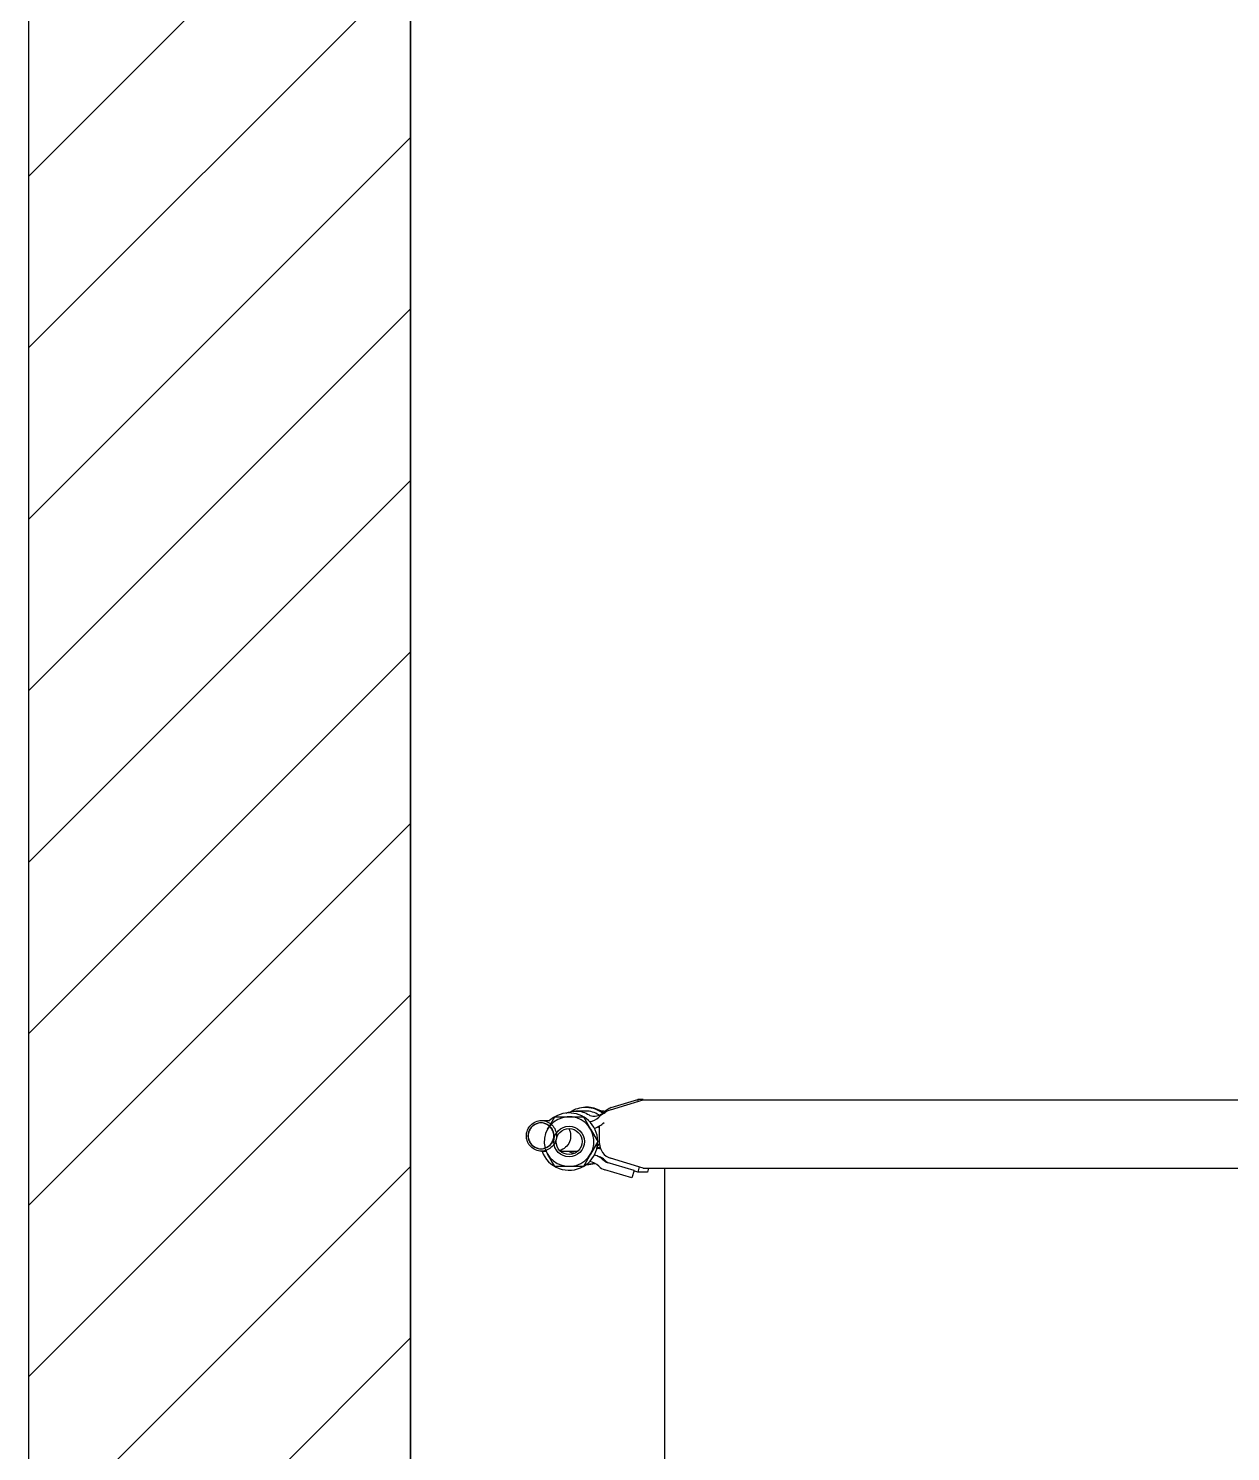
# Model space of a CAD drawing. Header units: millimetres. Extents: x 14017 to 18361, y 6223 to 10695.
# Drawn here: x 17336.2 to 17650.9, y 8934.2 to 9306.8 of the extents above; entities that cross this region are included whole.
import ezdxf

# ---------------------------------------------------------------- set-up
doc = ezdxf.new("R2010")
doc.units = ezdxf.units.MM
doc.header["$LTSCALE"] = 384.175
doc.layers.get('0').update_dxf_attribs({"linetype": 'CONTINUOUS'})

msp = doc.modelspace()

# ---------------------------------------------------------------- hatches: boundary and pattern name
h = msp.add_hatch()
h.set_pattern_fill('ANSI31', color=256, scale=10)
h.set_pattern_definition([(45, (12648.91, 6152.246), (-22.45064, 22.45064), [])])
h.paths.add_polyline_path([(17336.23173, 10190.93502), (17336.23173, 10445.00949), (17436.23173, 10445.00949), (17436.23173, 10240.93502), (17436.23173, 10190.93502)])
h.paths.add_polyline_path([(17436.23173, 10079.29268), (17336.23173, 10079.29268), (17336.23173, 9970.93502), (17436.23173, 9970.93502)])
h.paths.add_polyline_path([(17436.23173, 10079.29268), (17336.23173, 10079.29268), (17336.23173, 9970.93502), (17336.23173, 8001.69523), (17436.23173, 8001.69523), (17436.23173, 9882.93502), (17436.23173, 9920.93502), (17436.23173, 9970.93502)])

# ---------------------------------------------------------------- linework, layer by layer
for p, q in [((17336.23173, 10445.00949), (17336.23173, 8001.69523)), ((17436.23173, 8001.69523), (17436.23173, 10445.00949)), ((17436.23173, 9882.93502), (17436.23173, 8001.69523)), ((17502.73427, 8982.47724), (17502.73427, 8939.93277))]:
    msp.add_line(p, q)
at = {"linetype": 'Continuous'}
for p, q in [((17482.06628, 9024.33501), (17482.37909, 9024.335)), ((17488.56479, 9023.68032), (17497.14953, 9026.30494)), ((17488.79608, 9024.23201), (17495.71324, 9026.33932)), ((17495.84155, 9025.90505), (17495.71324, 9026.33932)), ((17497.14953, 9026.33931), (17495.71324, 9026.33932)), ((17497.14953, 9026.30494), (18148.31901, 9026.30494)), ((17470.49213, 9020.83509), (17472.65766, 9020.83507)), ((17472.57271, 9019.39457), (17473.98998, 9021.84069)), ((17473.98998, 9021.84069), (17481.49552, 9021.82934)), ((17482.06627, 9023.33501), (17479.53943, 9023.33502)), ((17481.49552, 9021.82934), (17483.36692, 9018.57651)), ((17483.95198, 9022.00832), (17484.12953, 9022.00461)), ((17486.89489, 9023.335), (17486.07472, 9023.335)), ((17472.1086, 9018.59353), (17472.57271, 9019.39457)), ((17483.36692, 9018.57651), (17485.23847, 9015.32368)), ((17485.73427, 9014.81495), (17485.73427, 9019.45445)), ((17470.49212, 9012.83509), (17471.67215, 9012.83508)), ((17475.42868, 9012.83505), (17480.03632, 9012.83502)), ((17485.23847, 9015.32368), (17483.3571, 9012.07652)), ((17485.91995, 9013.66543), (17485.04074, 9013.66543)), ((17473.97033, 9008.8407), (17472.09878, 9012.09354)), ((17483.3571, 9012.07652), (17481.47587, 9008.82936)), ((17482.2244, 9009.33501), (17482.37899, 9009.335)), ((17494.73243, 9007.74637), (17487.70838, 9009.85368)), ((17497.14953, 9008.36511), (17488.56479, 9010.98973)), ((17481.47587, 9008.82936), (17473.97033, 9008.8407)), ((17494.15771, 9005.83073), (17487.13366, 9007.93804)), ((17494.73243, 9007.74637), (17494.15771, 9005.83073)), ((17495.71324, 9007.33073), (17494.70031, 9007.63932)), ((17496.11252, 9008.68215), (17495.71324, 9007.33073)), ((17498.24008, 9007.33071), (17495.71324, 9007.33073)), ((17497.14953, 9008.36511), (18148.31901, 9008.36511)), ((17498.54569, 9008.36511), (17498.24008, 9007.33071)), ((17502.73427, 9008.36511), (17502.73427, 8982.47724)), ((17502.73427, 8941.3381), (17502.73427, 8915.93502))]:
    msp.add_line(p, q, dxfattribs=at)
for radius in [4, 3.4]:
    msp.add_circle((17477.73285, 9015.33502), radius, dxfattribs=at)
for centre, radius, start, end in [((17482.06612, 9017.06749), 7.26752, 87.5388111, 89.961111), ((17489.94918, 9020.46511), 3.93944, 107.0200952, 125.470028), ((17477.73285, 9015.33502), 6.5, 197.0260666, 195.1501186), ((17477.73371, 9015.33502), 7.5, 120.0383772, 132.7043365), ((17477.73371, 9015.33502), 7.5, 300.0148233, 119.8235551), ((17482.39608, 9024.93461), 4.43, 278.9428517, 314.2941479), ((17482.39608, 9024.93461), 6.43, 287.7914114, 314.2941479), ((17488.28311, 9018.90072), 4, 106.6999999, 134.2941479), ((17486.56576, 9023.96551), 1.95997, 237.1372072, 239.9969309), ((17482.35113, 9016.98332), 7.35714, 59.6152508, 59.8467667), ((17482.33903, 9016.96413), 7.37981, 53.4728455, 59.6095758), ((17385.17603, 8959.60773), 120.03287, 31.953824, 32.0673051), ((17489.73427, 9019.8551), 4, 106.9999999, 134.7109531), ((17489.96505, 9020.44944), 3.96142, 125.5254398, 134.7294511), ((17470.38944, 9016.92267), 3.31242, 90.0274532, 103.0594115), ((17470.38628, 9016.92275), 3.31233, 76.9684241, 89.972707), ((17481.98137, 9016.84992), 4.21817, 27.1027983, 35.0538875), ((17470.38943, 9016.74742), 3.31233, 256.9684241, 269.972707), ((17470.38626, 9016.74751), 3.31242, 270.0274532, 283.0594115), ((17477.73371, 9015.33502), 7.5, 199.5017795, 299.8235222), ((17484.12568, 9007.40323), 6.26265, 72.1143462, 81.7101019), ((17481.98042, 9016.82213), 4.21995, 317.7101294, 332.8909952), ((17489.73427, 9014.81495), 4, 180, 253.0000001), ((17482.37293, 9016.65489), 7.31989, 270.0472097, 286.5634324), ((17482.39608, 9005.73544), 4.43, 45.7058521, 80.8519163), ((17482.39608, 9005.73544), 6.43, 45.7058521, 72.1703556), ((17486.56606, 9009.70401), 1.96054, 120.0019906, 122.484714), ((17482.01505, 9016.72124), 7.3988, 306.2524635, 308.0431913), ((17482.33152, 9016.71627), 7.39263, 304.6291279, 306.5266661), ((17488.28311, 9011.76933), 2, 225.7058521, 253.3000001), ((17385.17905, 9074.06066), 120.02945, 327.9325709, 328.0460802), ((17489.96492, 9013.22258), 3.96272, 225.2919132, 241.8168514), ((17488.28311, 9011.76933), 4, 225.7058521, 253.3000001)]:
    msp.add_arc(centre, radius, start, end, dxfattribs=at)
for points, knots in [([(17478.09842, 9023.16084), (17478.68422, 9023.53973), (17479.96929, 9024.13269), (17481.37029, 9024.33501), (17482.06631, 9024.33501)], [0, 0, 0, 0, 0.500582603, 1, 1, 1, 1]), ([(17482.3782, 9024.3283), (17483.1312, 9024.29595), (17484.63854, 9023.99328), (17485.97919, 9023.24157), (17486.57453, 9022.77573)], [0, 0, 0, 0, 0.499259034, 1, 1, 1, 1]), ([(17486.04673, 9023.34493), (17485.49461, 9023.66566), (17484.3024, 9024.16448), (17483.02112, 9024.33458), (17482.38386, 9024.335)], [0, 0, 0, 0, 0.500492787, 1, 1, 1, 1]), ([(17470.49212, 9012.83509), (17469.97949, 9012.83509), (17468.9406, 9013.04448), (17467.63123, 9013.93652), (17466.75691, 9015.26777), (17466.45085, 9016.83509), (17466.75692, 9018.40241), (17467.63124, 9019.73367), (17468.9406, 9020.6257), (17469.97949, 9020.83509), (17470.49213, 9020.83509)], [0, 0, 0, 0, 0.124114877, 0.248748622, 0.374116319, 0.499999969, 0.625883628, 0.751251347, 0.875885114, 1, 1, 1, 1]), ([(17470.49213, 9020.83509), (17471.00476, 9020.83509), (17472.04365, 9020.62569), (17473.35302, 9019.73366), (17474.22733, 9018.40241), (17474.5334, 9016.83509), (17474.22733, 9015.26776), (17473.35301, 9013.93651), (17472.04364, 9013.04448), (17471.00475, 9012.83509), (17470.49212, 9012.83509)], [0, 0, 0, 0, 0.124114877, 0.248748622, 0.374116319, 0.499999969, 0.625883628, 0.751251347, 0.875885114, 1, 1, 1, 1]), ([(17476.99817, 9022.80085), (17477.19785, 9022.88856), (17478.01093, 9023.19724), (17478.88844, 9023.33503), (17479.53943, 9023.33502)], [0, 0, 0, 0, 0.250940134, 1, 1, 1, 1]), ([(17479.53943, 9023.33502), (17480.14209, 9023.33502), (17481.35514, 9023.15998), (17482.468, 9022.647), (17482.97539, 9022.31921)], [0, 0, 0, 0, 0.499417158, 1, 1, 1, 1]), ([(17485.50223, 9022.31919), (17484.99488, 9022.64695), (17483.88214, 9023.15992), (17482.6692, 9023.33495), (17482.0666, 9023.335)], [0, 0, 0, 0, 0.500586104, 1, 1, 1, 1]), ([(17482.97539, 9022.31921), (17483.04805, 9022.27226), (17483.34881, 9022.1046), (17483.69481, 9022.01902), (17483.95198, 9022.00832)], [0, 0, 0, 0, 0.251561221, 1, 1, 1, 1]), ([(17484.12953, 9022.00462), (17484.68865, 9022.00453), (17485.82023, 9022.22772), (17486.77838, 9022.86868), (17487.17717, 9023.26378)], [0, 0, 0, 0, 0.498998549, 1, 1, 1, 1]), ([(17469.64253, 9013.52039), (17469.27755, 9013.60497), (17468.56941, 9013.90399), (17467.44106, 9014.92493), (17466.77293, 9016.83418), (17467.44013, 9018.74377), (17468.56799, 9019.76528), (17469.276, 9020.06466), (17469.64096, 9020.14942)], [0, 0, 0, 0, 0.125029964, 0.250635059, 0.499996006, 0.749356811, 0.874965638, 1, 1, 1, 1]), ([(17470.38786, 9020.23509), (17469.95211, 9020.23509), (17469.06905, 9020.05711), (17467.95611, 9019.29886), (17467.21293, 9018.16732), (17466.95274, 9016.83509), (17467.21292, 9015.50287), (17467.9561, 9014.37132), (17469.06905, 9013.61308), (17469.9521, 9013.43509), (17470.38785, 9013.43509)], [0, 0, 0, 0, 0.12411685, 0.248748527, 0.37411579, 0.500000031, 0.625884263, 0.751251504, 0.87588316, 1, 1, 1, 1]), ([(17470.38785, 9013.43509), (17470.82359, 9013.43509), (17471.70665, 9013.61307), (17472.8196, 9014.37132), (17473.56278, 9015.50286), (17473.82296, 9016.83509), (17473.56278, 9018.16731), (17472.8196, 9019.29886), (17471.70666, 9020.0571), (17470.8236, 9020.23509), (17470.38786, 9020.23509)], [0, 0, 0, 0, 0.12411685, 0.248748527, 0.37411579, 0.500000031, 0.625884263, 0.751251504, 0.87588316, 1, 1, 1, 1]), ([(17471.13317, 9020.14978), (17471.49816, 9020.06521), (17472.20629, 9019.76619), (17473.33465, 9018.74525), (17474.00277, 9016.836), (17473.33558, 9014.92641), (17472.20771, 9013.9049), (17471.4997, 9013.60552), (17471.13474, 9013.52076)], [0, 0, 0, 0, 0.125029964, 0.250635059, 0.499996006, 0.749356811, 0.874965638, 1, 1, 1, 1]), ([(17477.68078, 9018.72888), (17477.95718, 9018.20663), (17478.28027, 9017.02213), (17477.96047, 9015.22356), (17476.90955, 9013.73585), (17475.8413, 9013.14558), (17475.27926, 9012.98484)], [0, 0, 0, 0, 0.250891076, 0.501930179, 0.75178412, 1, 1, 1, 1]), ([(17477.53134, 9012.82353), (17477.67019, 9012.75186), (17478.23797, 9012.49569), (17478.86107, 9012.36292), (17479.32668, 9012.34022)], [0, 0, 0, 0, 0.251054757, 1, 1, 1, 1]), ([(17484.34319, 9009.70031), (17484.17383, 9009.64457), (17483.48974, 9009.44675), (17482.77648, 9009.35016), (17482.24308, 9009.33716)], [0, 0, 0, 0, 0.25047252, 1, 1, 1, 1]), ([(17487.17717, 9010.40627), (17486.89912, 9010.68174), (17486.26724, 9011.15944), (17485.5301, 9011.44992), (17485.15123, 9011.5425)], [0, 0, 0, 0, 0.50088075, 1, 1, 1, 1])]:
    msp.add_open_spline(points, degree=3, knots=knots, dxfattribs=at)

doc.saveas('drawing.dxf')
